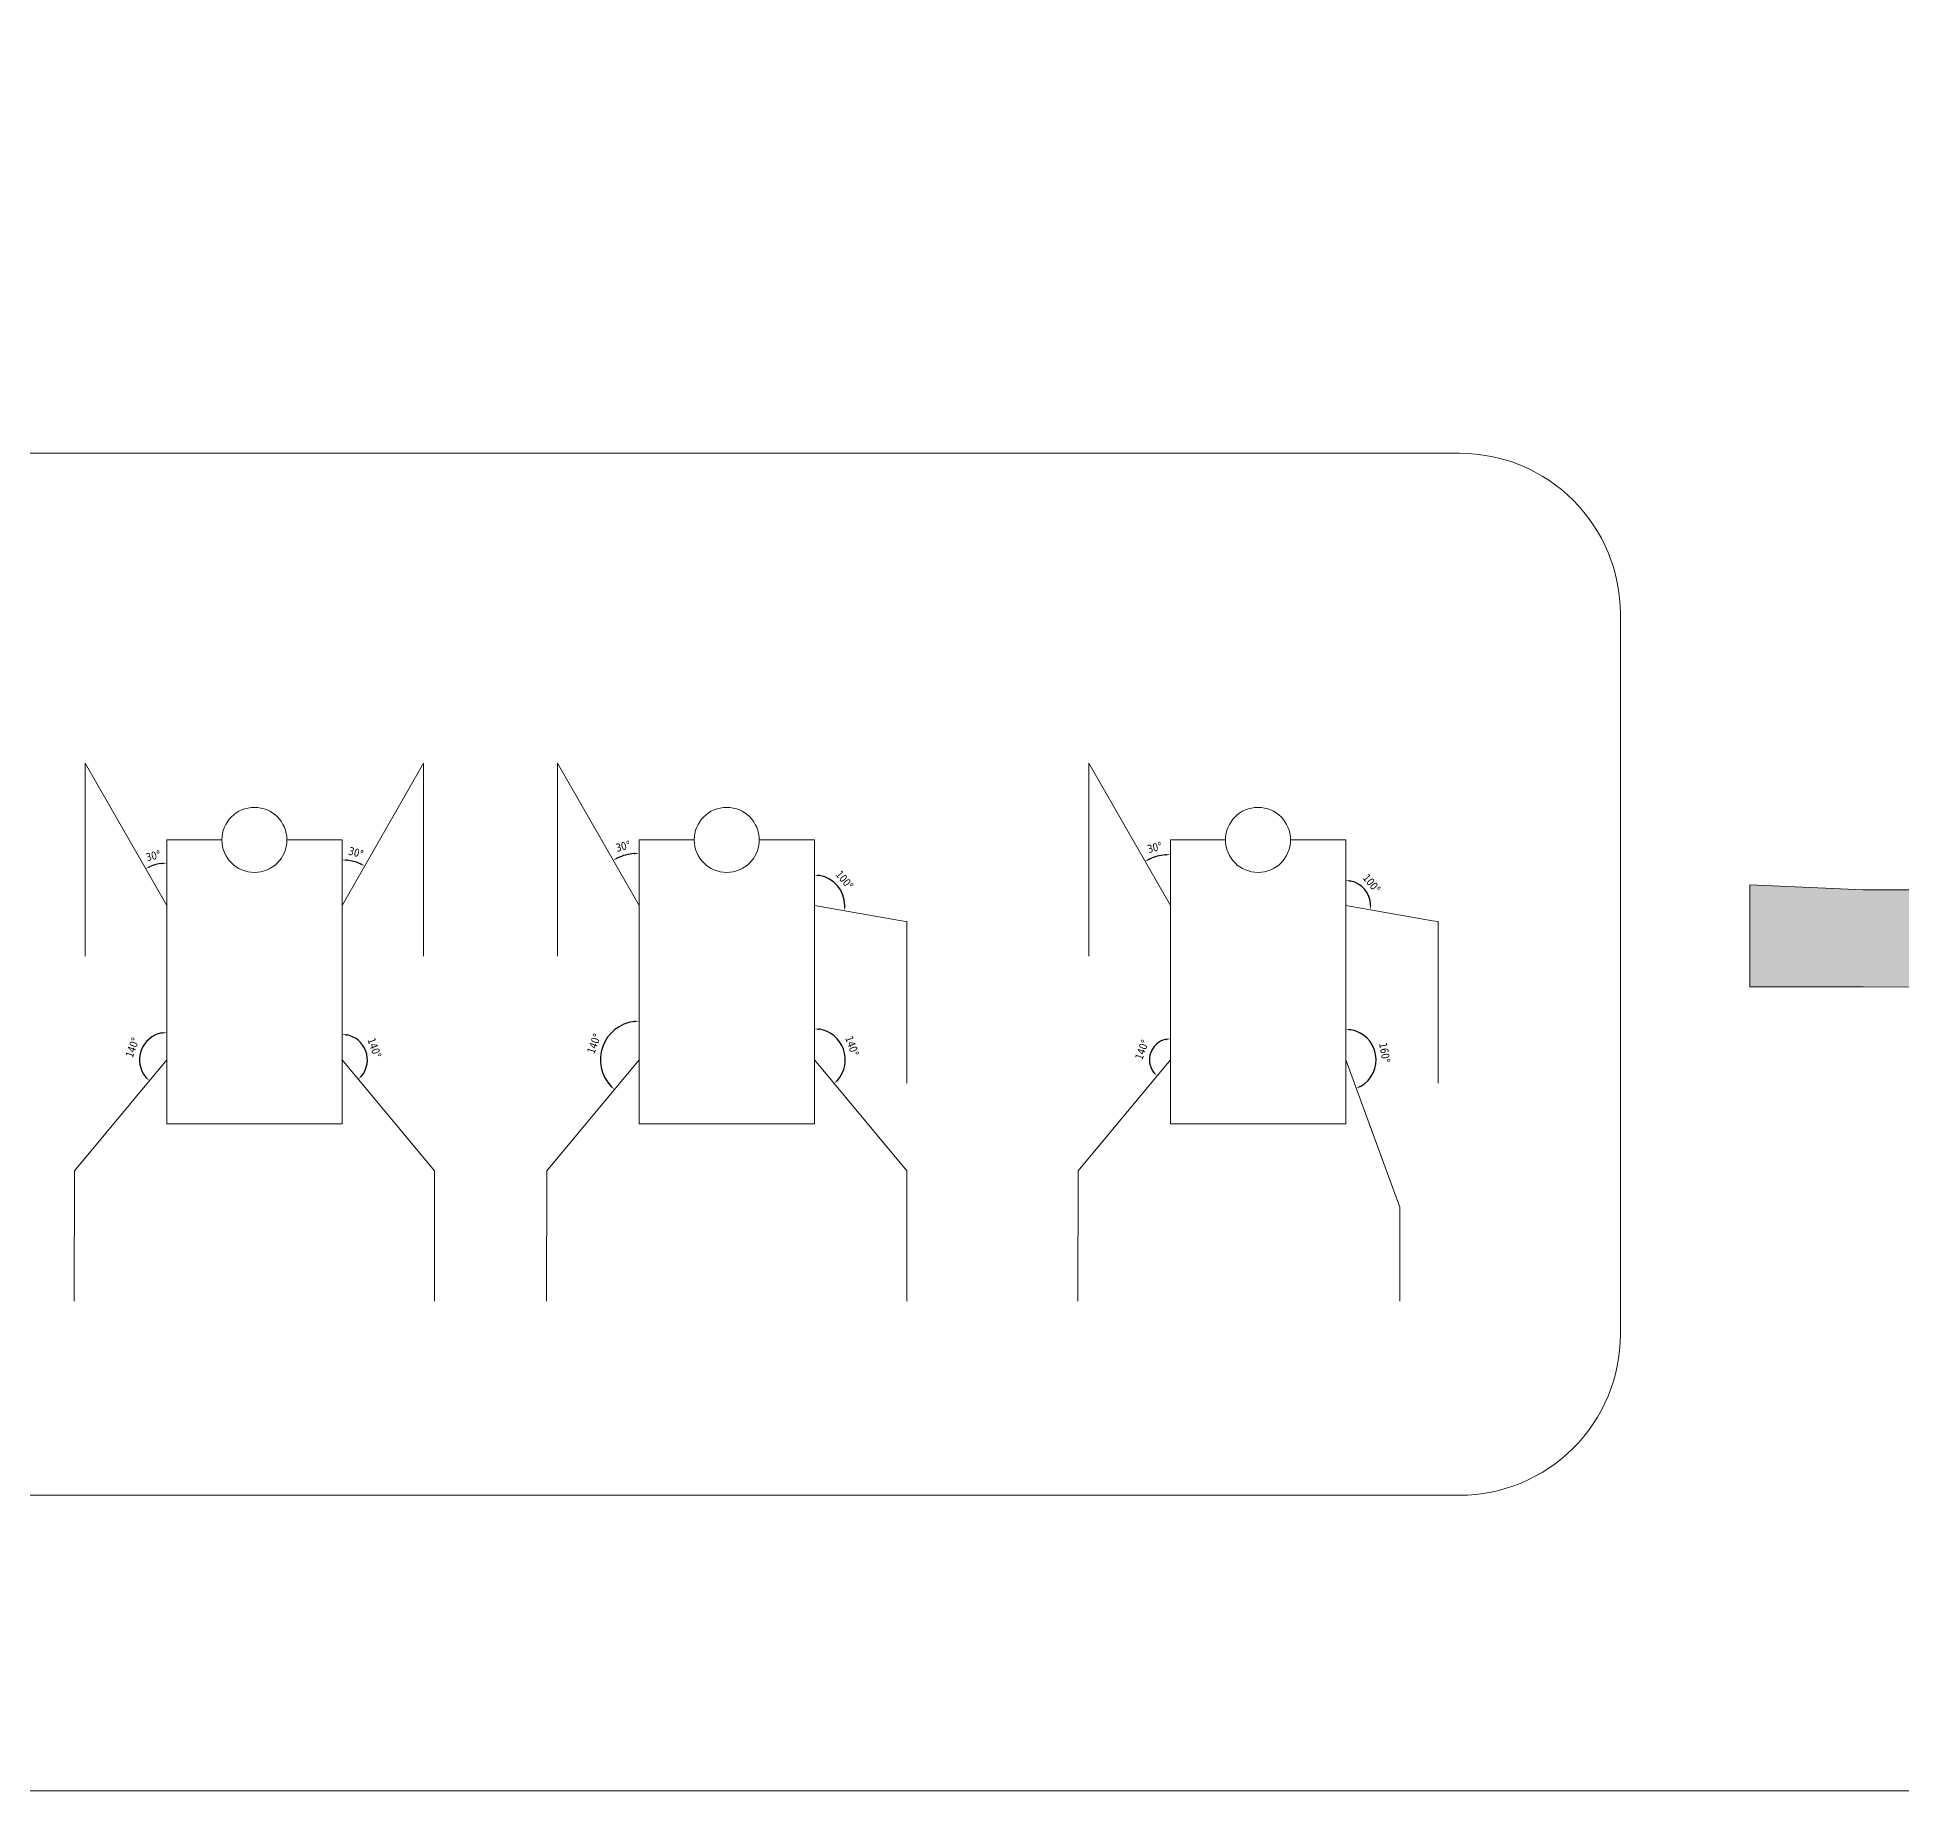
# Model space of a CAD drawing. Header units: millimetres. Extents: x 10966 to 11263, y 6995 to 7205.
# Drawn here: x 11057.5 to 11150.7, y 6994.6 to 7082.2 of the extents above; entities that cross this region are included whole.
import ezdxf

# ---------------------------------------------------------------- set-up
doc = ezdxf.new("R2010")
doc.units = ezdxf.units.MM
doc.header["$MEASUREMENT"] = 0
doc.layers.add('NET LIEN', color=255, linetype='Continuous', lineweight=18)
doc.layers.add('NetLien', color=7, linetype='Continuous', lineweight=30)
doc.styles.add('TEXT1', font='tahoma.ttf', dxfattribs={"width": 0.9})
doc.dimstyles.new('DIM1', dxfattribs={"dimtxt": 2, "dimasz": 1.25, "dimexe": 1.25, "dimexo": 1.25, "dimgap": 1.25, "dimtad": 1, "dimtoh": 1, "dimdec": 0, "dimzin": 0, "dimdsep": 46, "dimtxsty": 'TEXT1', "dimcen": 0.09, "dimclrd": 256, "dimclre": 256, "dimclrt": 256, "dimadec": 0, "dimazin": 0, "dimtfac": 1, "dimtdec": 0, "dimtix": 1, "dimtofl": 0, "dimtmove": 0, "dimatfit": 3, "dimfxl": 1, "dimtolj": 1, "dimtzin": 0, "dimlwd": -1, "dimlwe": -1, "dimarcsym": 0})

# ---------------------------------------------------------------- blocks, each defined once
blk = doc.blocks.new('*D120')
at = {"layer": 'Defpoints', "color": 0, "transparency": 16777216}
for p in [(11059.905, 7045.919), (11063.983, 7042.088), (11063.618, 7040.895), (11063.983, 7038.811), (11063.983, 7038.811)]:
    blk.add_point(p, dxfattribs=at)
at = {"layer": 'NetLien', "transparency": 16777216}
blk.add_arc((11063.983, 7038.811), 2.116, 96.77489, 113.0728, dxfattribs=at)
for points in [[(11063.173, 7040.72), (11063.136, 7040.795), (11062.931, 7040.646)], [(11063.731, 7040.953), (11063.736, 7040.87), (11063.983, 7040.927)]]:
    blk.add_solid(points, dxfattribs=at)
at = {"layer": 'NetLien', "transparency": 16777216, "insert": (11063.321, 7041.298), "char_height": 0.4, "attachment_point": 5, "rotation": 14.92385, "style": 'TEXT1'}
blk.add_mtext('\\A1;30°', dxfattribs=at)
blk = doc.blocks.new('*D121')
at = {"layer": 'Defpoints', "color": 0, "transparency": 16777216}
for p in [(11076.825, 7045.919), (11072.747, 7042.088), (11073.523, 7040.954), (11072.747, 7038.811), (11072.747, 7038.811)]:
    blk.add_point(p, dxfattribs=at)
at = {"layer": 'NetLien', "transparency": 16777216}
blk.add_arc((11072.747, 7038.811), 2.279, 66.44043, 83.71187, dxfattribs=at)
for points in [[(11072.994, 7041.035), (11072.999, 7041.118), (11072.747, 7041.09)], [(11073.677, 7040.937), (11073.639, 7040.863), (11073.881, 7040.788)]]:
    blk.add_solid(points, dxfattribs=at)
at = {"layer": 'NetLien', "transparency": 16777216, "insert": (11073.452, 7041.456), "char_height": 0.4, "attachment_point": 5, "rotation": 345.07615, "style": 'TEXT1'}
blk.add_mtext('\\A1;30°', dxfattribs=at)
blk = doc.blocks.new('*D122')
at = {"layer": 'Defpoints', "color": 0, "transparency": 16777216}
for p in [(11083.511, 7045.919), (11087.59, 7042.088), (11087.139, 7041.38), (11087.59, 7038.811), (11087.59, 7038.811)]:
    blk.add_point(p, dxfattribs=at)
at = {"layer": 'NetLien', "transparency": 16777216}
blk.add_arc((11087.59, 7038.811), 2.608, 95.49445, 114.35324, dxfattribs=at)
for points in [[(11086.533, 7041.15), (11086.495, 7041.224), (11086.292, 7041.073)], [(11087.338, 7041.449), (11087.342, 7041.366), (11087.59, 7041.419)]]:
    blk.add_solid(points, dxfattribs=at)
at = {"layer": 'NetLien', "transparency": 16777216, "insert": (11086.8, 7041.774), "char_height": 0.4, "attachment_point": 5, "rotation": 14.92385, "style": 'TEXT1'}
blk.add_mtext('\\A1;30°', dxfattribs=at)
blk = doc.blocks.new('*D123')
at = {"layer": 'Defpoints', "color": 0, "transparency": 16777216}
for p in [(11110.065, 7045.919), (11114.144, 7042.088), (11113.704, 7041.318), (11114.144, 7038.811), (11114.144, 7038.811)]:
    blk.add_point(p, dxfattribs=at)
at = {"layer": 'NetLien', "transparency": 16777216}
blk.add_arc((11114.144, 7038.811), 2.545, 95.63111, 114.21658, dxfattribs=at)
for points in [[(11113.119, 7041.095), (11113.081, 7041.169), (11112.877, 7041.018)], [(11113.892, 7041.385), (11113.896, 7041.302), (11114.144, 7041.356)]]:
    blk.add_solid(points, dxfattribs=at)
at = {"layer": 'NetLien', "transparency": 16777216, "insert": (11113.37, 7041.713), "char_height": 0.4, "attachment_point": 5, "rotation": 14.92385, "style": 'TEXT1'}
blk.add_mtext('\\A1;30°', dxfattribs=at)
blk = doc.blocks.new('*D124')
at = {"layer": 'Defpoints', "color": 0, "transparency": 16777216}
for p in [(11122.907, 7042.088), (11122.907, 7038.811), (11122.907, 7038.811), (11124.052, 7039.306), (11127.253, 7038.05)]:
    blk.add_point(p, dxfattribs=at)
at = {"layer": 'NetLien', "transparency": 16777216}
blk.add_arc((11122.907, 7038.811), 1.247, 1.57004, 78.49175, dxfattribs=at)
for points in [[(11123.152, 7039.991), (11123.16, 7040.074), (11122.907, 7040.058)], [(11124.195, 7038.842), (11124.112, 7038.848), (11124.135, 7038.596)]]:
    blk.add_solid(points, dxfattribs=at)
at = {"layer": 'NetLien', "transparency": 16777216, "insert": (11124.213, 7039.908), "char_height": 0.4, "attachment_point": 5, "rotation": 310.03089, "style": 'TEXT1'}
blk.add_mtext('\\A1;100°', dxfattribs=at)
blk = doc.blocks.new('*D125')
at = {"layer": 'Defpoints', "color": 0, "transparency": 16777216}
for p in [(11122.907, 7042.088), (11122.907, 7031.098), (11124.365, 7030.665), (11122.907, 7027.891), (11125.617, 7023.729)]:
    blk.add_point(p, dxfattribs=at)
at = {"layer": 'NetLien', "transparency": 16777216}
blk.add_arc((11122.907, 7031.098), 1.521, 299.61665, 80.57197, dxfattribs=at)
for points in [[(11123.153, 7032.557), (11123.16, 7032.64), (11122.907, 7032.619)], [(11123.676, 7029.738), (11123.641, 7029.813), (11123.432, 7029.67)]]:
    blk.add_solid(points, dxfattribs=at)
at = {"layer": 'NetLien', "transparency": 16777216, "insert": (11124.856, 7031.445), "char_height": 0.4, "attachment_point": 5, "rotation": 280.09431, "style": 'TEXT1'}
blk.add_mtext('\\A1;160°', dxfattribs=at)
blk = doc.blocks.new('*D126')
at = {"layer": 'Defpoints', "color": 0, "transparency": 16777216}
for p in [(11114.144, 7042.088), (11113.382, 7031.814), (11114.144, 7031.098), (11114.144, 7027.891), (11109.528, 7025.548)]:
    blk.add_point(p, dxfattribs=at)
at = {"layer": 'NetLien', "transparency": 16777216}
blk.add_arc((11114.144, 7031.098), 1.046, 103.72715, 216.5221, dxfattribs=at)
for points in [[(11113.891, 7032.155), (11113.901, 7032.073), (11114.144, 7032.144)], [(11113.334, 7030.504), (11113.273, 7030.447), (11113.475, 7030.294)]]:
    blk.add_solid(points, dxfattribs=at)
at = {"layer": 'NetLien', "transparency": 16777216, "insert": (11112.729, 7031.609), "char_height": 0.4, "attachment_point": 5, "rotation": 70.12462, "style": 'TEXT1'}
blk.add_mtext('\\A1;140°', dxfattribs=at)
blk = doc.blocks.new('*D127')
at = {"layer": 'Defpoints', "color": 0, "transparency": 16777216}
for p in [(11096.353, 7042.088), (11096.353, 7038.811), (11096.353, 7038.811), (11097.748, 7039.414), (11100.699, 7038.05)]:
    blk.add_point(p, dxfattribs=at)
at = {"layer": 'NetLien', "transparency": 16777216}
blk.add_arc((11096.353, 7038.811), 1.519, 359.49924, 80.56255, dxfattribs=at)
for points in [[(11096.599, 7040.269), (11096.605, 7040.352), (11096.353, 7040.331)], [(11097.914, 7038.794), (11097.831, 7038.802), (11097.85, 7038.549)]]:
    blk.add_solid(points, dxfattribs=at)
at = {"layer": 'NetLien', "transparency": 16777216, "insert": (11097.867, 7040.083), "char_height": 0.4, "attachment_point": 5, "rotation": 310.03089, "style": 'TEXT1'}
blk.add_mtext('\\A1;100°', dxfattribs=at)
blk = doc.blocks.new('*D128')
at = {"layer": 'Defpoints', "color": 0, "transparency": 16777216}
for p in [(11096.353, 7042.088), (11096.353, 7031.098), (11097.896, 7031.003), (11096.353, 7027.891), (11100.968, 7025.548)]:
    blk.add_point(p, dxfattribs=at)
at = {"layer": 'NetLien', "transparency": 16777216}
blk.add_arc((11096.353, 7031.098), 1.546, 319.02865, 80.7221, dxfattribs=at)
for points in [[(11096.599, 7032.582), (11096.605, 7032.665), (11096.353, 7032.643)], [(11097.549, 7030.055), (11097.491, 7030.114), (11097.341, 7029.909)]]:
    blk.add_solid(points, dxfattribs=at)
at = {"layer": 'NetLien', "transparency": 16777216, "insert": (11098.237, 7031.779), "char_height": 0.4, "attachment_point": 5, "rotation": 289.87538, "style": 'TEXT1'}
blk.add_mtext('\\A1;140°', dxfattribs=at)
blk = doc.blocks.new('*D129')
at = {"layer": 'Defpoints', "color": 0, "transparency": 16777216}
for p in [(11087.59, 7042.088), (11086.183, 7032.421), (11087.59, 7031.098), (11087.59, 7027.891), (11082.974, 7025.548)]:
    blk.add_point(p, dxfattribs=at)
at = {"layer": 'NetLien', "transparency": 16777216}
blk.add_arc((11087.59, 7031.098), 1.931, 97.42364, 222.82561, dxfattribs=at)
for points in [[(11087.337, 7033.054), (11087.343, 7032.971), (11087.59, 7033.029)], [(11086.202, 7029.815), (11086.145, 7029.755), (11086.355, 7029.613)]]:
    blk.add_solid(points, dxfattribs=at)
at = {"layer": 'NetLien', "transparency": 16777216, "insert": (11085.343, 7031.91), "char_height": 0.4, "attachment_point": 5, "rotation": 70.12462, "style": 'TEXT1'}
blk.add_mtext('\\A1;140°', dxfattribs=at)
blk = doc.blocks.new('*D130')
at = {"layer": 'Defpoints', "color": 0, "transparency": 16777216}
for p in [(11063.983, 7042.088), (11062.991, 7032.031), (11063.983, 7031.098), (11063.983, 7027.891), (11059.368, 7025.548)]:
    blk.add_point(p, dxfattribs=at)
at = {"layer": 'NetLien', "transparency": 16777216}
blk.add_arc((11063.983, 7031.098), 1.362, 100.53158, 219.71767, dxfattribs=at)
for points in [[(11063.731, 7032.478), (11063.738, 7032.395), (11063.983, 7032.46)], [(11062.965, 7030.257), (11062.906, 7030.198), (11063.113, 7030.051)]]:
    blk.add_solid(points, dxfattribs=at)
at = {"layer": 'NetLien', "transparency": 16777216, "insert": (11062.272, 7031.717), "char_height": 0.4, "attachment_point": 5, "rotation": 70.12462, "style": 'TEXT1'}
blk.add_mtext('\\A1;140°', dxfattribs=at)
blk = doc.blocks.new('*D131')
at = {"layer": 'Defpoints', "color": 0, "transparency": 16777216}
for p in [(11072.747, 7042.088), (11072.747, 7031.098), (11074.011, 7031.02), (11072.747, 7027.891), (11077.362, 7025.548)]:
    blk.add_point(p, dxfattribs=at)
at = {"layer": 'NetLien', "transparency": 16777216}
blk.add_arc((11072.747, 7031.098), 1.267, 321.07872, 78.67203, dxfattribs=at)
for points in [[(11072.992, 7032.298), (11073, 7032.381), (11072.747, 7032.364)], [(11073.762, 7030.273), (11073.703, 7030.331), (11073.557, 7030.124)]]:
    blk.add_solid(points, dxfattribs=at)
at = {"layer": 'NetLien', "transparency": 16777216, "insert": (11074.369, 7031.684), "char_height": 0.4, "attachment_point": 5, "rotation": 289.87538, "style": 'TEXT1'}
blk.add_mtext('\\A1;140°', dxfattribs=at)

msp = doc.modelspace()

# ---------------------------------------------------------------- hatches: boundary and pattern name
at = {"layer": 'NET LIEN'}
h = msp.add_hatch(color=256, dxfattribs=at)
h.dxf.hatch_style = 1
h.paths.add_polyline_path([(11015.469, 7117.699), (11015.469, 7114.232), (11010.197, 7114.232), (11004.526, 7114.49), (11004.526, 7109.393), (11010.193, 7109.383), (11015.465, 7109.373), (11015.458, 7105.906), (11021.915, 7111.796)])
h.paths.add_polyline_path([(11163.205, 7179.958), (11163.205, 7176.491), (11157.933, 7176.491), (11152.262, 7176.75), (11152.262, 7171.653), (11157.929, 7171.642), (11163.2, 7171.632), (11163.194, 7168.165), (11169.651, 7174.055)])
h.paths.add_polyline_path([(11108.562, 7117.699), (11108.562, 7114.232), (11103.29, 7114.232), (11097.619, 7114.49), (11097.619, 7109.393), (11103.285, 7109.383), (11108.557, 7109.373), (11108.551, 7105.906), (11115.007, 7111.796)])
h.paths.add_polyline_path([(11154.047, 7043.057), (11154.047, 7039.591), (11148.775, 7039.591), (11143.104, 7039.849), (11143.104, 7034.752), (11148.77, 7034.741), (11154.042, 7034.731), (11154.036, 7031.264), (11160.492, 7037.155)])
h.paths.add_polyline_path([(11015.469, 7043.057), (11015.469, 7039.591), (11010.197, 7039.591), (11004.526, 7039.849), (11004.526, 7034.752), (11010.193, 7034.741), (11015.465, 7034.731), (11015.458, 7031.264), (11021.915, 7037.155)])

# ---------------------------------------------------------------- linework, layer by layer
for p, q in [((11063.983, 7038.811), (11059.905, 7045.919)), ((11059.905, 7045.919), (11059.905, 7036.276)), ((11072.747, 7038.811), (11076.825, 7045.919)), ((11076.825, 7045.919), (11076.825, 7036.276)), ((11087.59, 7038.811), (11083.511, 7045.919)), ((11083.511, 7045.919), (11083.511, 7036.276)), ((11114.144, 7038.811), (11110.065, 7045.919)), ((11110.065, 7045.919), (11110.065, 7036.276)), ((11063.983, 7042.088), (11063.983, 7038.811)), ((11072.747, 7042.088), (11069.992, 7042.088)), ((11072.747, 7042.088), (11072.747, 7038.811)), ((11072.747, 7042.088), (11072.747, 7038.811)), ((11087.59, 7042.088), (11087.59, 7038.811)), ((11096.353, 7042.088), (11093.598, 7042.088)), ((11096.353, 7042.088), (11096.353, 7038.811)), ((11096.353, 7042.088), (11096.353, 7038.811)), ((11114.144, 7042.088), (11114.144, 7038.811)), ((11122.907, 7042.088), (11120.152, 7042.088)), ((11122.907, 7042.088), (11122.907, 7038.811)), ((11122.907, 7042.088), (11122.907, 7038.811)), ((11143.104, 7034.752), (11143.104, 7039.849)), ((11143.104, 7039.849), (11148.775, 7039.591)), ((11096.353, 7038.811), (11100.699, 7038.05)), ((11122.907, 7038.811), (11127.253, 7038.05)), ((11154.047, 7039.591), (11148.775, 7039.591)), ((11100.699, 7038.05), (11100.968, 7038.002)), ((11100.968, 7038.002), (11100.968, 7029.931)), ((11127.253, 7038.05), (11127.523, 7038.002)), ((11127.523, 7038.002), (11127.523, 7029.931)), ((11148.77, 7034.741), (11143.104, 7034.752)), ((11154.042, 7034.731), (11148.77, 7034.741)), ((11063.983, 7031.098), (11059.368, 7025.548)), ((11063.983, 7027.891), (11063.983, 7031.098)), ((11072.747, 7027.891), (11072.747, 7031.098)), ((11072.747, 7031.098), (11077.362, 7025.548)), ((11087.59, 7031.098), (11082.974, 7025.548)), ((11087.59, 7027.891), (11087.59, 7031.098)), ((11096.353, 7027.891), (11096.353, 7031.098)), ((11096.353, 7031.098), (11100.968, 7025.548)), ((11114.144, 7031.098), (11109.528, 7025.548)), ((11114.144, 7027.891), (11114.144, 7031.098)), ((11122.907, 7031.098), (11125.617, 7023.729)), ((11122.907, 7027.891), (11122.907, 7031.098)), ((11072.747, 7027.891), (11068.365, 7027.891)), ((11072.747, 7027.891), (11072.747, 7027.891)), ((11072.747, 7027.891), (11072.747, 7027.891)), ((11072.747, 7027.891), (11072.747, 7027.891)), ((11096.353, 7027.891), (11091.971, 7027.891)), ((11096.353, 7027.891), (11096.353, 7027.891)), ((11096.353, 7027.891), (11096.353, 7027.891)), ((11096.353, 7027.891), (11096.353, 7027.891)), ((11122.907, 7027.891), (11118.525, 7027.891)), ((11122.907, 7027.891), (11122.907, 7027.891)), ((11122.907, 7027.891), (11122.907, 7027.891)), ((11122.907, 7027.891), (11122.907, 7027.891)), ((11059.368, 7025.548), (11059.364, 7019.031)), ((11077.362, 7025.548), (11077.366, 7019.031)), ((11082.974, 7025.548), (11082.97, 7019.031)), ((11100.968, 7025.548), (11100.972, 7019.031)), ((11109.528, 7025.548), (11109.525, 7019.031)), ((11125.617, 7023.729), (11125.617, 7019.031))]:
    msp.add_line(p, q, dxfattribs=at)
msp.add_lwpolyline([(10965.803, 6994.559), (11262.803, 6994.559), (11262.803, 7204.559), (10965.803, 7204.559)], close=True, dxfattribs=at)
msp.add_lwpolyline([(11033.892, 7061.417), (11128.598, 7061.417, -0.414214), (11136.633, 7053.383), (11136.633, 7017.364, -0.414214), (11128.598, 7009.33), (11033.892, 7009.33, -0.414214), (11025.858, 7017.364), (11025.858, 7053.383, -0.414214)], format="xyb", close=True, dxfattribs=at)
for points in [[(11069.992, 7042.088), (11072.747, 7042.088), (11072.747, 7027.891), (11063.983, 7027.891), (11063.983, 7042.088), (11066.739, 7042.088)], [(11093.598, 7042.088), (11096.353, 7042.088), (11096.353, 7027.891), (11087.59, 7027.891), (11087.59, 7042.088), (11090.345, 7042.088)], [(11120.152, 7042.088), (11122.907, 7042.088), (11122.907, 7027.891), (11114.144, 7027.891), (11114.144, 7042.088), (11116.899, 7042.088)]]:
    msp.add_lwpolyline(points, dxfattribs=at)
for centre in [(11068.365, 7042.088), (11091.971, 7042.088), (11118.525, 7042.088)]:
    msp.add_circle(centre, 1.626, dxfattribs=at)

# ---------------------------------------------------------------- dimensions: what is measured, and where the dimension line sits
at = {"layer": 'NetLien'}
for base, line1, line2, picture, middle in [((11063.618, 7040.895), ((11063.983, 7038.811), (11059.905, 7045.919)), ((11063.983, 7042.088), (11063.983, 7038.811)), '*D120', (11063.321, 7041.298)), ((11073.523, 7040.954), ((11072.747, 7042.088), (11072.747, 7038.811)), ((11072.747, 7038.811), (11076.825, 7045.919)), '*D121', (11073.452, 7041.456)), ((11087.139, 7041.38), ((11087.59, 7038.811), (11083.511, 7045.919)), ((11087.59, 7042.088), (11087.59, 7038.811)), '*D122', (11086.8, 7041.774)), ((11113.704, 7041.318), ((11114.144, 7038.811), (11110.065, 7045.919)), ((11114.144, 7042.088), (11114.144, 7038.811)), '*D123', (11113.37, 7041.713)), ((11062.991, 7032.031), ((11063.983, 7031.098), (11059.368, 7025.548)), ((11063.983, 7027.891), (11063.983, 7042.088)), '*D130', (11062.272, 7031.717)), ((11074.011, 7031.02), ((11072.747, 7031.098), (11077.362, 7025.548)), ((11072.747, 7042.088), (11072.747, 7027.891)), '*D131', (11074.369, 7031.684)), ((11086.183, 7032.421), ((11087.59, 7031.098), (11082.974, 7025.548)), ((11087.59, 7027.891), (11087.59, 7042.088)), '*D129', (11085.343, 7031.91)), ((11097.748, 7039.414), ((11096.353, 7038.811), (11100.699, 7038.05)), ((11096.353, 7042.088), (11096.353, 7038.811)), '*D127', (11097.867, 7040.083)), ((11097.896, 7031.003), ((11096.353, 7031.098), (11100.968, 7025.548)), ((11096.353, 7042.088), (11096.353, 7027.891)), '*D128', (11098.237, 7031.779)), ((11113.382, 7031.814), ((11114.144, 7031.098), (11109.528, 7025.548)), ((11114.144, 7027.891), (11114.144, 7042.088)), '*D126', (11112.729, 7031.609)), ((11124.052, 7039.306), ((11122.907, 7038.811), (11127.253, 7038.05)), ((11122.907, 7042.088), (11122.907, 7038.811)), '*D124', (11124.213, 7039.908)), ((11124.365, 7030.665), ((11122.907, 7031.098), (11125.617, 7023.729)), ((11122.907, 7042.088), (11122.907, 7027.891)), '*D125', (11124.856, 7031.445))]:
    dim = msp.add_angular_dim_2l(base=base, line1=line1, line2=line2, dimstyle='DIM1', override={"dimscale": 0.2}, dxfattribs=at)
    dim.commit()
    dim.dimension.update_dxf_attribs({"geometry": picture, "text_midpoint": middle})

doc.saveas('drawing.dxf')
